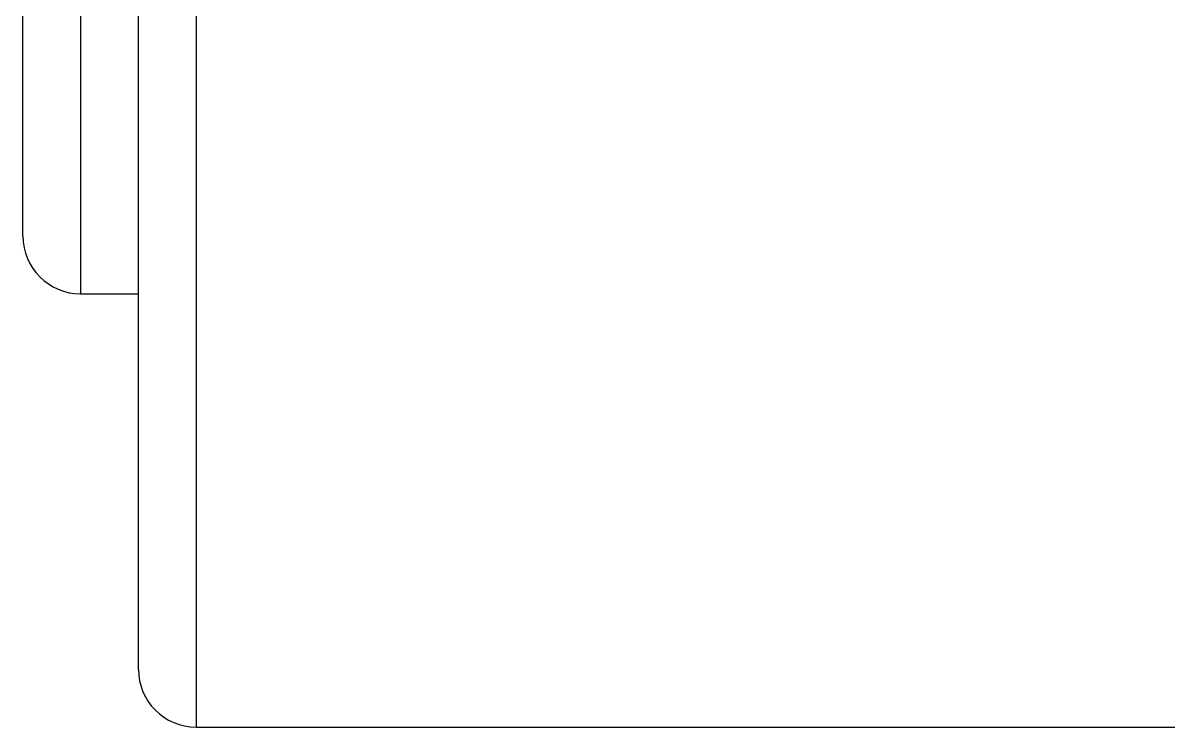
# Model space of a CAD drawing. Header units: millimetres. Extents: x -213 to 452, y 0 to 414.
# Drawn here: x 56.042 to 60.999, y 200.216 to 203.264 of the extents above; entities that cross this region are included whole.
import ezdxf

# ---------------------------------------------------------------- set-up
doc = ezdxf.new("R2010")
doc.units = ezdxf.units.MM

msp = doc.modelspace()

# ---------------------------------------------------------------- linework, layer by layer
at = {"color": 7, "linetype": 'Continuous', "lineweight": 25}
for p, q in [((56.0421, 202.3414), (56.0421, 204.0914)), ((56.5421, 200.4664), (56.5421, 204.0914)), ((56.2921, 202.0914), (56.5421, 202.0914)), ((56.7921, 200.2164), (66.5671, 200.2164))]:
    msp.add_line(p, q, dxfattribs=at)
at = {"color": 8, "linetype": 'Continuous', "lineweight": 25}
for p, q in [((56.2921, 204.0914), (56.2921, 202.0914)), ((56.7921, 204.0914), (56.7921, 200.2164))]:
    msp.add_line(p, q, dxfattribs=at)
at = {"color": 7, "linetype": 'Continuous', "lineweight": 25}
for centre in [(56.2921, 202.3414), (56.7921, 200.4664)]:
    msp.add_arc(centre, 0.25, 180, 270, dxfattribs=at)

doc.saveas('drawing.dxf')
